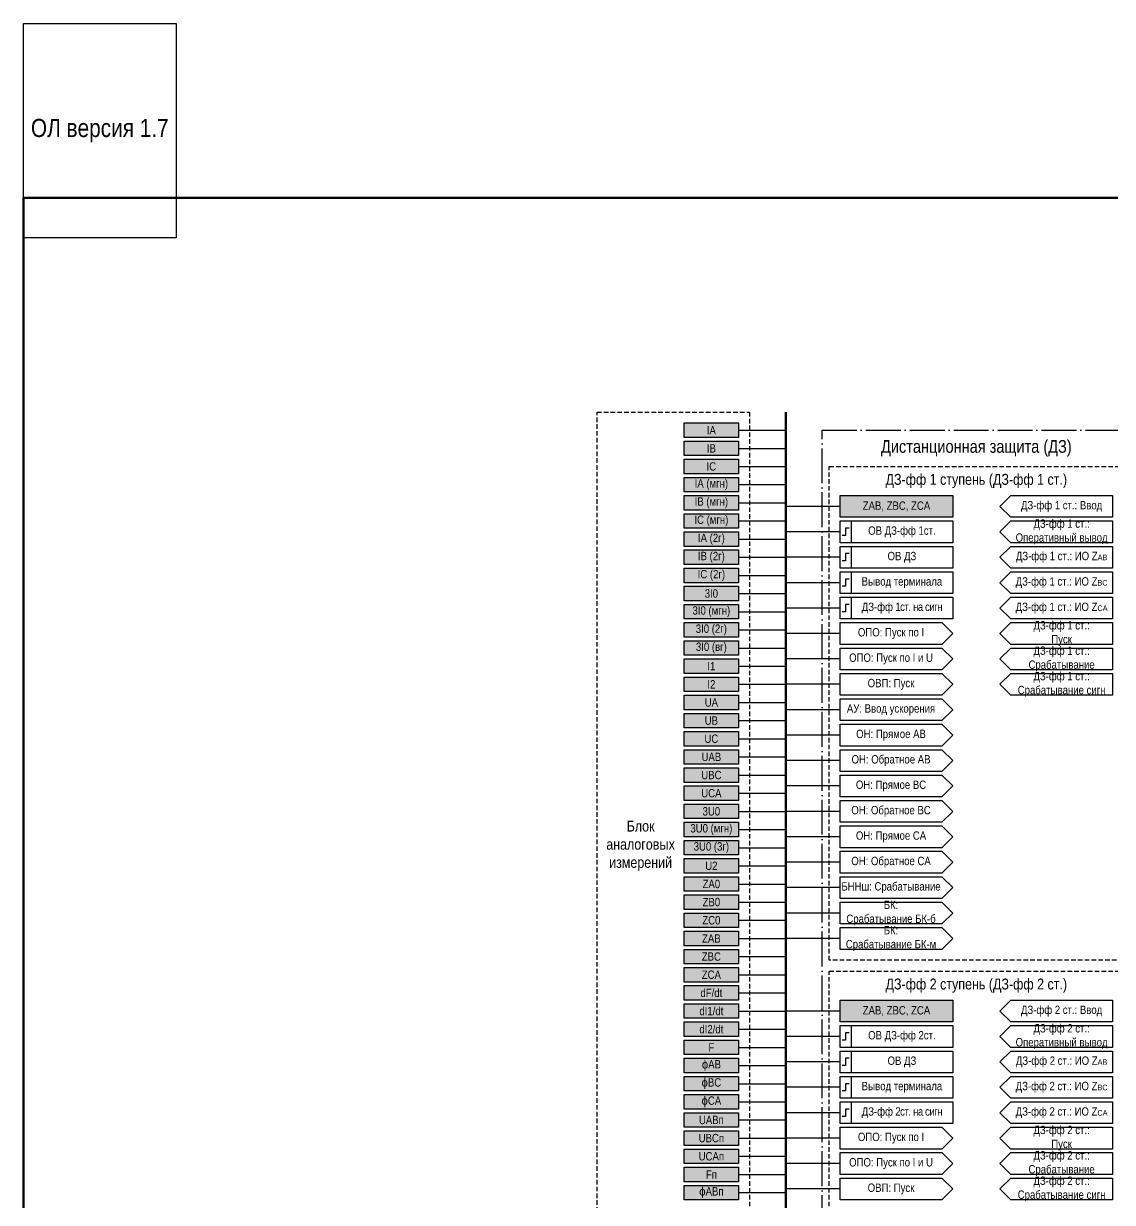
# Model space of a CAD drawing. Header units: millimetres. Extents: x 0 to 1261, y -61 to 1197.
# Drawn here: x 0 to 300, y 872.3 to 1197 of the extents above; entities that cross this region are included whole.
import ezdxf

# ---------------------------------------------------------------- set-up
doc = ezdxf.new("R2010")
doc.units = ezdxf.units.MM
doc.linetypes.add('ACAD_ISO04W100', pattern=[30, 24, -3, 0, -3])
doc.linetypes.add('штриховая2', pattern=[0.375, 0.25, -0.125])
doc.layers.add('TEXT', color=7, linetype='Continuous', lineweight=25)
doc.styles.add('2.5_Gost_RD', font='ARIALN.TTF', dxfattribs={"height": 2.5})
doc.styles.add('3.5_Gost_RD', font='ARIALN.TTF', dxfattribs={"height": 3.5})

msp = doc.modelspace()

# ---------------------------------------------------------------- hatches: boundary and pattern name
at = {"ltscale": 100, "true_color": 0xef8637}
h = msp.add_hatch(color=30, dxfattribs=at)
h.dxf.hatch_style = 1
h.paths.add_polyline_path([(182, 1087), (197, 1087), (197, 1083), (182, 1083)])
h = msp.add_hatch(color=30, dxfattribs=at)
h.dxf.hatch_style = 1
h.paths.add_polyline_path([(182, 1082), (197, 1082), (197, 1078), (182, 1078)])
h = msp.add_hatch(color=30, dxfattribs=at)
h.dxf.hatch_style = 1
h.paths.add_polyline_path([(182, 1077), (197, 1077), (197, 1073), (182, 1073)])
h = msp.add_hatch(color=30, dxfattribs=at)
h.dxf.hatch_style = 1
h.paths.add_polyline_path([(182, 1072), (197, 1072), (197, 1068), (182, 1068)])
h = msp.add_hatch(color=30, dxfattribs=at)
h.dxf.hatch_style = 1
h.paths.add_polyline_path([(182, 1067), (197, 1067), (197, 1063), (182, 1063)])
h = msp.add_hatch(color=30, dxfattribs=at)
h.dxf.hatch_style = 1
h.paths.add_polyline_path([(225, 1067), (256, 1067), (256, 1061), (225, 1061)])
h = msp.add_hatch(color=30, dxfattribs=at)
h.dxf.hatch_style = 1
h.paths.add_polyline_path([(182, 1062), (197, 1062), (197, 1058), (182, 1058)])
h = msp.add_hatch(color=30, dxfattribs=at)
h.dxf.hatch_style = 1
h.paths.add_polyline_path([(182, 1057), (197, 1057), (197, 1053), (182, 1053)])
h = msp.add_hatch(color=30, dxfattribs=at)
h.dxf.hatch_style = 1
h.paths.add_polyline_path([(182, 1052), (197, 1052), (197, 1048), (182, 1048)])
h = msp.add_hatch(color=30, dxfattribs=at)
h.dxf.hatch_style = 1
h.paths.add_polyline_path([(182, 1047), (197, 1047), (197, 1043), (182, 1043)])
h = msp.add_hatch(color=30, dxfattribs=at)
h.dxf.hatch_style = 1
h.paths.add_polyline_path([(182, 1042), (197, 1042), (197, 1038), (182, 1038)])
h = msp.add_hatch(color=30, dxfattribs=at)
h.dxf.hatch_style = 1
h.paths.add_polyline_path([(182, 1037), (197, 1037), (197, 1033), (182, 1033)])
h = msp.add_hatch(color=30, dxfattribs=at)
h.dxf.hatch_style = 1
h.paths.add_polyline_path([(182, 1032), (197, 1032), (197, 1028), (182, 1028)])
h = msp.add_hatch(color=30, dxfattribs=at)
h.dxf.hatch_style = 1
h.paths.add_polyline_path([(182, 1027), (197, 1027), (197, 1023), (182, 1023)])
h = msp.add_hatch(color=30, dxfattribs=at)
h.dxf.hatch_style = 1
h.paths.add_polyline_path([(182, 1022), (197, 1022), (197, 1018), (182, 1018)])
h = msp.add_hatch(color=30, dxfattribs=at)
h.dxf.hatch_style = 1
h.paths.add_polyline_path([(182, 1017), (197, 1017), (197, 1013), (182, 1013)])
h = msp.add_hatch(color=30, dxfattribs=at)
h.dxf.hatch_style = 1
h.paths.add_polyline_path([(182, 1012), (197, 1012), (197, 1008), (182, 1008)])
h = msp.add_hatch(color=30, dxfattribs=at)
h.dxf.hatch_style = 1
h.paths.add_polyline_path([(182, 1007), (197, 1007), (197, 1003), (182, 1003)])
h = msp.add_hatch(color=30, dxfattribs=at)
h.dxf.hatch_style = 1
h.paths.add_polyline_path([(182, 1002), (197, 1002), (197, 998), (182, 998)])
h = msp.add_hatch(color=30, dxfattribs=at)
h.dxf.hatch_style = 1
h.paths.add_polyline_path([(182, 997), (197, 997), (197, 993), (182, 993)])
h = msp.add_hatch(color=30, dxfattribs=at)
h.dxf.hatch_style = 1
h.paths.add_polyline_path([(182, 992), (197, 992), (197, 988), (182, 988)])
h = msp.add_hatch(color=30, dxfattribs=at)
h.dxf.hatch_style = 1
h.paths.add_polyline_path([(182, 987), (197, 987), (197, 983), (182, 983)])
h = msp.add_hatch(color=30, dxfattribs=at)
h.dxf.hatch_style = 1
h.paths.add_polyline_path([(182, 982), (197, 982), (197, 978), (182, 978)])
h = msp.add_hatch(color=30, dxfattribs=at)
h.dxf.hatch_style = 1
h.paths.add_polyline_path([(182, 977), (197, 977), (197, 973), (182, 973)])
h = msp.add_hatch(color=30, dxfattribs=at)
h.dxf.hatch_style = 1
h.paths.add_polyline_path([(182, 972), (197, 972), (197, 968), (182, 968)])
h = msp.add_hatch(color=30, dxfattribs=at)
h.dxf.hatch_style = 1
h.paths.add_polyline_path([(182, 967), (197, 967), (197, 963), (182, 963)])
h = msp.add_hatch(color=30, dxfattribs=at)
h.dxf.hatch_style = 1
h.paths.add_polyline_path([(182, 962), (197, 962), (197, 958), (182, 958)])
h = msp.add_hatch(color=30, dxfattribs=at)
h.dxf.hatch_style = 1
h.paths.add_polyline_path([(182, 957), (197, 957), (197, 953), (182, 953)])
h = msp.add_hatch(color=30, dxfattribs=at)
h.dxf.hatch_style = 1
h.paths.add_polyline_path([(182, 952), (197, 952), (197, 948), (182, 948)])
h = msp.add_hatch(color=30, dxfattribs=at)
h.dxf.hatch_style = 1
h.paths.add_polyline_path([(182, 947), (197, 947), (197, 943), (182, 943)])
h = msp.add_hatch(color=30, dxfattribs=at)
h.dxf.hatch_style = 1
h.paths.add_polyline_path([(182, 942), (197, 942), (197, 938), (182, 938)])
h = msp.add_hatch(color=30, dxfattribs=at)
h.dxf.hatch_style = 1
h.paths.add_polyline_path([(182, 937), (197, 937), (197, 933), (182, 933)])
h = msp.add_hatch(color=30, dxfattribs=at)
h.dxf.hatch_style = 1
h.paths.add_polyline_path([(182, 932), (197, 932), (197, 928), (182, 928)])
h = msp.add_hatch(color=30, dxfattribs=at)
h.dxf.hatch_style = 1
h.paths.add_polyline_path([(182, 927), (197, 927), (197, 923), (182, 923)])
h = msp.add_hatch(color=30, dxfattribs=at)
h.dxf.hatch_style = 1
h.paths.add_polyline_path([(225, 928), (256, 928), (256, 922), (225, 922)])
h = msp.add_hatch(color=30, dxfattribs=at)
h.dxf.hatch_style = 1
h.paths.add_polyline_path([(182, 922), (197, 922), (197, 918), (182, 918)])
h = msp.add_hatch(color=30, dxfattribs=at)
h.dxf.hatch_style = 1
h.paths.add_polyline_path([(182, 917), (197, 917), (197, 913), (182, 913)])
h = msp.add_hatch(color=30, dxfattribs=at)
h.dxf.hatch_style = 1
h.paths.add_polyline_path([(182, 912), (197, 912), (197, 908), (182, 908)])
h = msp.add_hatch(color=30, dxfattribs=at)
h.dxf.hatch_style = 1
h.paths.add_polyline_path([(182, 907), (197, 907), (197, 903), (182, 903)])
h = msp.add_hatch(color=30, dxfattribs=at)
h.dxf.hatch_style = 1
h.paths.add_polyline_path([(182, 902), (197, 902), (197, 898), (182, 898)])
h = msp.add_hatch(color=30, dxfattribs=at)
h.dxf.hatch_style = 1
h.paths.add_polyline_path([(182, 897), (197, 897), (197, 893), (182, 893)])
h = msp.add_hatch(color=30, dxfattribs=at)
h.dxf.hatch_style = 1
h.paths.add_polyline_path([(182, 892), (197, 892), (197, 888), (182, 888)])
h = msp.add_hatch(color=30, dxfattribs=at)
h.dxf.hatch_style = 1
h.paths.add_polyline_path([(182, 887), (197, 887), (197, 883), (182, 883)])
h = msp.add_hatch(color=30, dxfattribs=at)
h.dxf.hatch_style = 1
h.paths.add_polyline_path([(182, 882), (197, 882), (197, 878), (182, 878)])
h = msp.add_hatch(color=30, dxfattribs=at)
h.dxf.hatch_style = 1
h.paths.add_polyline_path([(182, 877), (197, 877), (197, 873), (182, 873)])

# ---------------------------------------------------------------- linework, layer by layer
at = {"lineweight": 100, "ltscale": 100}
msp.add_line((210, 1090), (210, 10), dxfattribs=at)
at = {"ltscale": 100}
for p, q in [((197, 1085), (210, 1085)), ((197, 1080), (210, 1080)), ((197, 1075), (210, 1075)), ((197, 1070), (210, 1070)), ((197, 1065), (210, 1065)), ((225, 1064), (210, 1064)), ((197, 1060), (210, 1060)), ((225, 1057), (210, 1057)), ((197, 1055), (210, 1055)), ((197, 1050), (210, 1050)), ((225, 1050), (210, 1050)), ((197, 1045), (210, 1045)), ((225, 1043), (210, 1043)), ((197, 1040), (210, 1040)), ((225, 1036), (210, 1036)), ((197, 1035), (210, 1035)), ((197, 1030), (210, 1030)), ((225, 1029), (210, 1029)), ((197, 1025), (210, 1025)), ((197, 1020), (210, 1020)), ((225, 1022), (210, 1022)), ((197, 1015), (210, 1015)), ((225, 1015), (210, 1015)), ((197, 1010), (210, 1010)), ((225, 1008), (210, 1008)), ((197, 1005), (210, 1005)), ((225, 1001), (210, 1001)), ((197, 1000), (210, 1000)), ((197, 995), (210, 995)), ((225, 994), (210, 994)), ((197, 990), (210, 990)), ((197, 985), (210, 985)), ((225, 987), (210, 987)), ((197, 980), (210, 980)), ((225, 980), (210, 980)), ((197, 975), (210, 975)), ((225, 973), (210, 973)), ((197, 970), (210, 970)), ((197, 965), (210, 965)), ((225, 966), (210, 966)), ((197, 960), (210, 960)), ((225, 959), (210, 959)), ((197, 955), (210, 955)), ((225, 952), (210, 952)), ((197, 950), (210, 950)), ((197, 945), (210, 945)), ((225, 945), (210, 945)), ((197, 940), (210, 940)), ((197, 935), (210, 935)), ((197, 930), (210, 930)), ((197, 925), (210, 925)), ((225, 925), (210, 925)), ((197, 920), (210, 920)), ((225, 918), (210, 918)), ((197, 915), (210, 915)), ((197, 910), (210, 910)), ((225, 911), (210, 911)), ((197, 905), (210, 905)), ((225, 904), (210, 904)), ((197, 900), (210, 900)), ((225, 897), (210, 897)), ((197, 895), (210, 895)), ((197, 890), (210, 890)), ((225, 890), (210, 890)), ((197, 885), (210, 885)), ((197, 880), (210, 880)), ((225, 883), (210, 883)), ((197, 875), (210, 875)), ((225, 876), (210, 876))]:
    msp.add_line(p, q, dxfattribs=at)
for points in [[(0, 1197), (42, 1197), (42, 1138), (0, 1138)], [(182, 1087), (197, 1087), (197, 1083), (182, 1083)], [(182, 1082), (197, 1082), (197, 1078), (182, 1078)], [(182, 1077), (197, 1077), (197, 1073), (182, 1073)], [(182, 1072), (197, 1072), (197, 1068), (182, 1068)], [(182, 1067), (197, 1067), (197, 1063), (182, 1063)], [(225, 1067), (256, 1067), (256, 1061), (225, 1061)], [(300, 1061), (272, 1061), (269, 1064), (272, 1067), (300, 1067)], [(182, 1062), (197, 1062), (197, 1058), (182, 1058)], [(225, 1060), (228, 1060), (228, 1054), (225, 1054)], [(225, 1060), (256, 1060), (256, 1054), (225, 1054)], [(272, 1060), (300, 1060), (300, 1054), (272, 1054), (269, 1057)], [(182, 1057), (197, 1057), (197, 1053), (182, 1053)], [(225, 1053), (228, 1053), (228, 1047), (225, 1047)], [(225, 1053), (256, 1053), (256, 1047), (225, 1047)], [(300, 1047), (272, 1047), (269, 1050), (272, 1053), (300, 1053)], [(182, 1052), (197, 1052), (197, 1048), (182, 1048)], [(182, 1047), (197, 1047), (197, 1043), (182, 1043)], [(225, 1046), (228, 1046), (228, 1040), (225, 1040)], [(225, 1046), (256, 1046), (256, 1040), (225, 1040)], [(300, 1040), (272, 1040), (269, 1043), (272, 1046), (300, 1046)], [(182, 1042), (197, 1042), (197, 1038), (182, 1038)], [(182, 1037), (197, 1037), (197, 1033), (182, 1033)], [(225, 1039), (228, 1039), (228, 1033), (225, 1033)], [(225, 1039), (256, 1039), (256, 1033), (225, 1033)], [(300, 1033), (272, 1033), (269, 1036), (272, 1039), (300, 1039)], [(182, 1032), (197, 1032), (197, 1028), (182, 1028)], [(300, 1026), (272, 1026), (269, 1029), (272, 1032), (300, 1032)], [(182, 1027), (197, 1027), (197, 1023), (182, 1023)], [(300, 1019), (272, 1019), (269, 1022), (272, 1025), (300, 1025)], [(182, 1022), (197, 1022), (197, 1018), (182, 1018)], [(182, 1017), (197, 1017), (197, 1013), (182, 1013)], [(300, 1012), (272, 1012), (269, 1015), (272, 1018), (300, 1018)], [(182, 1012), (197, 1012), (197, 1008), (182, 1008)], [(182, 1007), (197, 1007), (197, 1003), (182, 1003)], [(182, 1002), (197, 1002), (197, 998), (182, 998)], [(182, 997), (197, 997), (197, 993), (182, 993)], [(182, 992), (197, 992), (197, 988), (182, 988)], [(182, 987), (197, 987), (197, 983), (182, 983)], [(182, 982), (197, 982), (197, 978), (182, 978)], [(182, 977), (197, 977), (197, 973), (182, 973)], [(182, 972), (197, 972), (197, 968), (182, 968)], [(182, 967), (197, 967), (197, 963), (182, 963)], [(182, 962), (197, 962), (197, 958), (182, 958)], [(182, 957), (197, 957), (197, 953), (182, 953)], [(182, 952), (197, 952), (197, 948), (182, 948)], [(182, 947), (197, 947), (197, 943), (182, 943)], [(182, 942), (197, 942), (197, 938), (182, 938)], [(182, 937), (197, 937), (197, 933), (182, 933)], [(182, 932), (197, 932), (197, 928), (182, 928)], [(182, 927), (197, 927), (197, 923), (182, 923)], [(225, 928), (256, 928), (256, 922), (225, 922)], [(300, 922), (272, 922), (269, 925), (272, 928), (300, 928)], [(182, 922), (197, 922), (197, 918), (182, 918)], [(225, 921), (228, 921), (228, 915), (225, 915)], [(225, 921), (256, 921), (256, 915), (225, 915)], [(272, 921), (300, 921), (300, 915), (272, 915), (269, 918)], [(182, 917), (197, 917), (197, 913), (182, 913)], [(225, 914), (228, 914), (228, 908), (225, 908)], [(225, 914), (256, 914), (256, 908), (225, 908)], [(300, 908), (272, 908), (269, 911), (272, 914), (300, 914)], [(182, 912), (197, 912), (197, 908), (182, 908)], [(182, 907), (197, 907), (197, 903), (182, 903)], [(225, 907), (228, 907), (228, 901), (225, 901)], [(225, 907), (256, 907), (256, 901), (225, 901)], [(300, 901), (272, 901), (269, 904), (272, 907), (300, 907)], [(182, 902), (197, 902), (197, 898), (182, 898)], [(225, 900), (228, 900), (228, 894), (225, 894)], [(225, 900), (256, 900), (256, 894), (225, 894)], [(300, 894), (272, 894), (269, 897), (272, 900), (300, 900)], [(182, 897), (197, 897), (197, 893), (182, 893)], [(300, 887), (272, 887), (269, 890), (272, 893), (300, 893)], [(182, 892), (197, 892), (197, 888), (182, 888)], [(182, 887), (197, 887), (197, 883), (182, 883)], [(300, 880), (272, 880), (269, 883), (272, 886), (300, 886)], [(182, 882), (197, 882), (197, 878), (182, 878)], [(182, 877), (197, 877), (197, 873), (182, 873)], [(300, 873), (272, 873), (269, 876), (272, 879), (300, 879)]]:
    msp.add_lwpolyline(points, close=True, dxfattribs=at)
at = {"color": 3, "lineweight": 60, "ltscale": 100}
msp.add_lwpolyline([(0, 1149), (1261, 1149), (1261, -61), (0, -61)], close=True, dxfattribs=at)
at = {"color": 7, "linetype": 'штриховая2', "ltscale": 5}
msp.add_lwpolyline([(158, 1090), (200, 1090), (200, 851), (158, 851)], close=True, dxfattribs=at)
at = {"color": 251, "linetype": 'ACAD_ISO04W100', "lineweight": 30, "ltscale": 0.4, "true_color": 0x58595b}
msp.add_lwpolyline([(220, 1085), (305, 1085), (305, 54), (220, 54)], close=True, dxfattribs=at)
at = {"linetype": 'штриховая2', "ltscale": 5}
for points in [[(222, 1075), (303, 1075), (303, 939), (222, 939)], [(222, 936), (303, 936), (303, 800), (222, 800)]]:
    msp.add_lwpolyline(points, close=True, dxfattribs=at)
at = {"lineweight": 30, "ltscale": 100}
for points in [[(227.5, 1058), (226.5, 1058), (226.5, 1056), (225.5, 1056)], [(227.5, 1051), (226.5, 1051), (226.5, 1049), (225.5, 1049)], [(227.5, 1044), (226.5, 1044), (226.5, 1042), (225.5, 1042)], [(227.5, 1037), (226.5, 1037), (226.5, 1035), (225.5, 1035)], [(227.5, 919), (226.5, 919), (226.5, 917), (225.5, 917)], [(227.5, 912), (226.5, 912), (226.5, 910), (225.5, 910)], [(227.5, 905), (226.5, 905), (226.5, 903), (225.5, 903)], [(227.5, 898), (226.5, 898), (226.5, 896), (225.5, 896)]]:
    msp.add_lwpolyline(points, dxfattribs=at)
at = {"ltscale": 100}
for points in [[(225, 1032), (253, 1032), (256, 1029), (253, 1026), (225, 1026), (225, 1032)], [(225, 1025), (253, 1025), (256, 1022), (253, 1019), (225, 1019), (225, 1025)], [(225, 1018), (253, 1018), (256, 1015), (253, 1012), (225, 1012), (225, 1018)], [(225, 1011), (253, 1011), (256, 1008), (253, 1005), (225, 1005), (225, 1011)], [(225, 1004), (253, 1004), (256, 1001), (253, 998), (225, 998), (225, 1004)], [(225, 997), (253, 997), (256, 994), (253, 991), (225, 991), (225, 997)], [(225, 990), (253, 990), (256, 987), (253, 984), (225, 984), (225, 990)], [(225, 983), (253, 983), (256, 980), (253, 977), (225, 977), (225, 983)], [(225, 976), (253, 976), (256, 973), (253, 970), (225, 970), (225, 976)], [(225, 969), (253, 969), (256, 966), (253, 963), (225, 963), (225, 969)], [(225, 962), (253, 962), (256, 959), (253, 956), (225, 956), (225, 962)], [(225, 955), (253, 955), (256, 952), (253, 949), (225, 949), (225, 955)], [(225, 948), (253, 948), (256, 945), (253, 942), (225, 942), (225, 948)], [(225, 893), (253, 893), (256, 890), (253, 887), (225, 887), (225, 893)], [(225, 886), (253, 886), (256, 883), (253, 880), (225, 880), (225, 886)], [(225, 879), (253, 879), (256, 876), (253, 873), (225, 873), (225, 879)]]:
    msp.add_lwpolyline(points, dxfattribs=at)

# ---------------------------------------------------------------- texts
at = {"color": 30, "ltscale": 100, "true_color": 0xef8637, "attachment_point": 5, "style": '3.5_Gost_RD'}
for s, insert, char_height, width in [('Дистанционная защита (ДЗ)', (262.5, 1080), 3.5, 85), ('ДЗ-фф 1 ступень (ДЗ-фф 1 ст.)', (262.5, 1071), 3, 81), ('ДЗ-фф 2 ступень (ДЗ-фф 2 ст.)', (262.5, 932), 3, 81)]:
    msp.add_mtext(s, dxfattribs=dict(at, insert=insert, char_height=char_height, width=width))
at = {"layer": 'TEXT', "ltscale": 100, "attachment_point": 5}
for s, insert, char_height, width, style in [('ОЛ версия 1.7', (21, 1167.5), 5, 42, '3.5_Gost_RD'), ('IA', (189.5, 1085), 2.3, 15, '2.5_Gost_RD'), ('IB', (189.5, 1080), 2.3, 15, '2.5_Gost_RD'), ('IC', (189.5, 1075), 2.3, 15, '2.5_Gost_RD'), ('IA (мгн)', (189.5, 1070), 2.3, 15, '2.5_Gost_RD'), ('IB (мгн)', (189.5, 1065), 2.3, 15, '2.5_Gost_RD'), ('ZAB, ZBC, ZCA', (240.5, 1064), 2.3, 31, '2.5_Gost_RD'), ('ДЗ-фф 1 ст.: Ввод', (286, 1064), 2.3, 28, '2.5_Gost_RD'), ('IC (мгн)', (189.5, 1060), 2.3, 15, '2.5_Gost_RD'), ('ОВ ДЗ-фф 1ст.', (242, 1057), 2.3, 28, '2.5_Gost_RD'), ('ДЗ-фф 1 ст.: Оперативный вывод', (286, 1057), 2.3, 28, '2.5_Gost_RD'), ('IA (2г)', (189.5, 1055), 2.3, 15, '2.5_Gost_RD'), ('IB (2г)', (189.5, 1050), 2.3, 15, '2.5_Gost_RD'), ('ОВ ДЗ', (242, 1050), 2.3, 28, '2.5_Gost_RD'), ('ДЗ-фф 1 ст.: ИО Z{\\H0.66667x;АВ}', (286, 1050), 2.3, 28, '2.5_Gost_RD'), ('IC (2г)', (189.5, 1045), 2.3, 15, '2.5_Gost_RD'), ('Вывод терминала', (242, 1043), 2.3, 28, '2.5_Gost_RD'), ('ДЗ-фф 1 ст.: ИО Z{\\H0.66667x;BC}', (286, 1043), 2.3, 28, '2.5_Gost_RD'), ('3I0', (189.5, 1040), 2.3, 15, '2.5_Gost_RD'), ('3I0 (мгн)', (189.5, 1035), 2.3, 15, '2.5_Gost_RD'), ('ДЗ-фф{\\T0.9; 1ст. на сигн}', (242, 1036), 2.3, 28, '2.5_Gost_RD'), ('ДЗ-фф 1 ст.: ИО Z{\\H0.66667x;CA}', (286, 1036), 2.3, 28, '2.5_Gost_RD'), ('3I0 (2г)', (189.5, 1030), 2.3, 15, '2.5_Gost_RD'), ('ОПО: Пуск по I', (239, 1029), 2.3, 28, '2.5_Gost_RD'), ('ДЗ-фф 1 ст.: \\PПуск', (286, 1029), 2.3, 28, '2.5_Gost_RD'), ('3I0 (вг)', (189.5, 1025), 2.3, 15, '2.5_Gost_RD'), ('ОПО: Пуск по I и U', (239, 1022), 2.3, 28, '2.5_Gost_RD'), ('ДЗ-фф 1 ст.: Срабатывание', (286, 1022), 2.3, 28, '2.5_Gost_RD'), ('I1', (189.5, 1020), 2.3, 15, '2.5_Gost_RD'), ('ОВП: Пуск', (239, 1015), 2.3, 28, '2.5_Gost_RD'), ('ДЗ-фф 1 ст.: Срабатывание сигн', (286, 1015), 2.3, 28, '2.5_Gost_RD'), ('I2', (189.5, 1015), 2.3, 15, '2.5_Gost_RD'), ('UA', (189.5, 1010), 2.3, 15, '2.5_Gost_RD'), ('АУ: Ввод ускорения', (239, 1008), 2.3, 28, '2.5_Gost_RD'), ('UB', (189.5, 1005), 2.3, 15, '2.5_Gost_RD'), ('UC', (189.5, 1000), 2.3, 15, '2.5_Gost_RD'), ('ОН: Прямое AB', (239, 1001), 2.3, 28, '2.5_Gost_RD'), ('UAB', (189.5, 995), 2.3, 15, '2.5_Gost_RD'), ('ОН: Обратное AB', (239, 994), 2.3, 28, '2.5_Gost_RD'), ('UBC', (189.5, 990), 2.3, 15, '2.5_Gost_RD'), ('ОН: Прямое BС', (239, 987), 2.3, 28, '2.5_Gost_RD'), ('UCA', (189.5, 985), 2.3, 15, '2.5_Gost_RD'), ('3U0', (189.5, 980), 2.3, 15, '2.5_Gost_RD'), ('ОН: Обратное BС', (239, 980), 2.3, 28, '2.5_Gost_RD'), ('Блок аналоговых измерений', (170, 970.5), 3, 24, '2.5_Gost_RD'), ('3U0 (мгн)', (189.5, 975), 2.3, 15, '2.5_Gost_RD'), ('ОН: Прямое СА', (239, 973), 2.3, 28, '2.5_Gost_RD'), ('3U0 (3г)', (189.5, 970), 2.3, 15, '2.5_Gost_RD'), ('ОН: Обратное СА', (239, 966), 2.3, 28, '2.5_Gost_RD'), ('U2', (189.5, 965), 2.3, 15, '2.5_Gost_RD'), ('ZA0', (189.5, 960), 2.3, 15, '2.5_Gost_RD'), ('БННш: Срабатывание', (239, 959), 2.3, 28, '2.5_Gost_RD'), ('ZB0', (189.5, 955), 2.3, 15, '2.5_Gost_RD'), ('БК: \\PСрабатывание БК-б', (239, 952), 2.3, 28, '2.5_Gost_RD'), ('ZC0', (189.5, 950), 2.3, 15, '2.5_Gost_RD'), ('БК: \\PСрабатывание БК-м', (239, 945), 2.3, 28, '2.5_Gost_RD'), ('ZAB', (189.5, 945), 2.3, 15, '2.5_Gost_RD'), ('ZBC', (189.5, 940), 2.3, 15, '2.5_Gost_RD'), ('ZCA', (189.5, 935), 2.3, 15, '2.5_Gost_RD'), ('dF/dt', (189.5, 930), 2.3, 15, '2.5_Gost_RD'), ('dI1/dt', (189.5, 925), 2.3, 15, '2.5_Gost_RD'), ('ZAB, ZBC, ZCA', (240.5, 925), 2.3, 31, '2.5_Gost_RD'), ('ДЗ-фф 2 ст.: Ввод', (286, 925), 2.3, 28, '2.5_Gost_RD'), ('dI2/dt', (189.5, 920), 2.3, 15, '2.5_Gost_RD'), ('ОВ ДЗ-фф 2ст.', (242, 918), 2.3, 28, '2.5_Gost_RD'), ('ДЗ-фф 2 ст.: Оперативный вывод', (286, 918), 2.3, 28, '2.5_Gost_RD'), ('F', (189.5, 915), 2.3, 15, '2.5_Gost_RD'), ('ОВ ДЗ', (242, 911), 2.3, 28, '2.5_Gost_RD'), ('ДЗ-фф 2 ст.: ИО Z{\\H0.66667x;АВ}', (286, 911), 2.3, 28, '2.5_Gost_RD'), ('\\pt4.6;{\\fISOCPEUR|b0|i0|c204|p34;ɸ}AB', (189.5, 910), 2.3, 15, '2.5_Gost_RD'), ('\\pt4.6;{\\fISOCPEUR|b0|i0|c204|p34;ɸ}BC', (189.5, 905), 2.3, 15, '2.5_Gost_RD'), ('Вывод терминала', (242, 904), 2.3, 28, '2.5_Gost_RD'), ('ДЗ-фф 2 ст.: ИО Z{\\H0.66667x;BC}', (286, 904), 2.3, 28, '2.5_Gost_RD'), ('\\pt4.6;{\\fISOCPEUR|b0|i0|c204|p34;ɸ}CA', (189.5, 900), 2.3, 15, '2.5_Gost_RD'), ('ДЗ-фф{\\T0.9; 2ст. на сигн}', (242, 897), 2.3, 28, '2.5_Gost_RD'), ('ДЗ-фф 2 ст.: ИО Z{\\H0.66667x;CA}', (286, 897), 2.3, 28, '2.5_Gost_RD'), ('UABп', (189.5, 895), 2.3, 15, '2.5_Gost_RD'), ('ДЗ-фф 2 ст.: \\PПуск', (286, 890), 2.3, 28, '2.5_Gost_RD'), ('UBCп', (189.5, 890), 2.3, 15, '2.5_Gost_RD'), ('ОПО: Пуск по I', (239, 890), 2.3, 28, '2.5_Gost_RD'), ('ДЗ-фф 2 ст.: Срабатывание', (286, 883), 2.3, 28, '2.5_Gost_RD'), ('UCAп', (189.5, 885), 2.3, 15, '2.5_Gost_RD'), ('ОПО: Пуск по I и U', (239, 883), 2.3, 28, '2.5_Gost_RD'), ('Fп', (189.5, 880), 2.3, 15, '2.5_Gost_RD'), ('ОВП: Пуск', (239, 876), 2.3, 28, '2.5_Gost_RD'), ('ДЗ-фф 2 ст.: Срабатывание сигн', (286, 876), 2.3, 28, '2.5_Gost_RD'), ('\\pt4.6;{\\fISOCPEUR|b0|i0|c204|p34;ɸ}ABп', (189.5, 875), 2.3, 15, '2.5_Gost_RD')]:
    msp.add_mtext(s, dxfattribs=dict(at, insert=insert, char_height=char_height, width=width, style=style))

doc.saveas('drawing.dxf')
